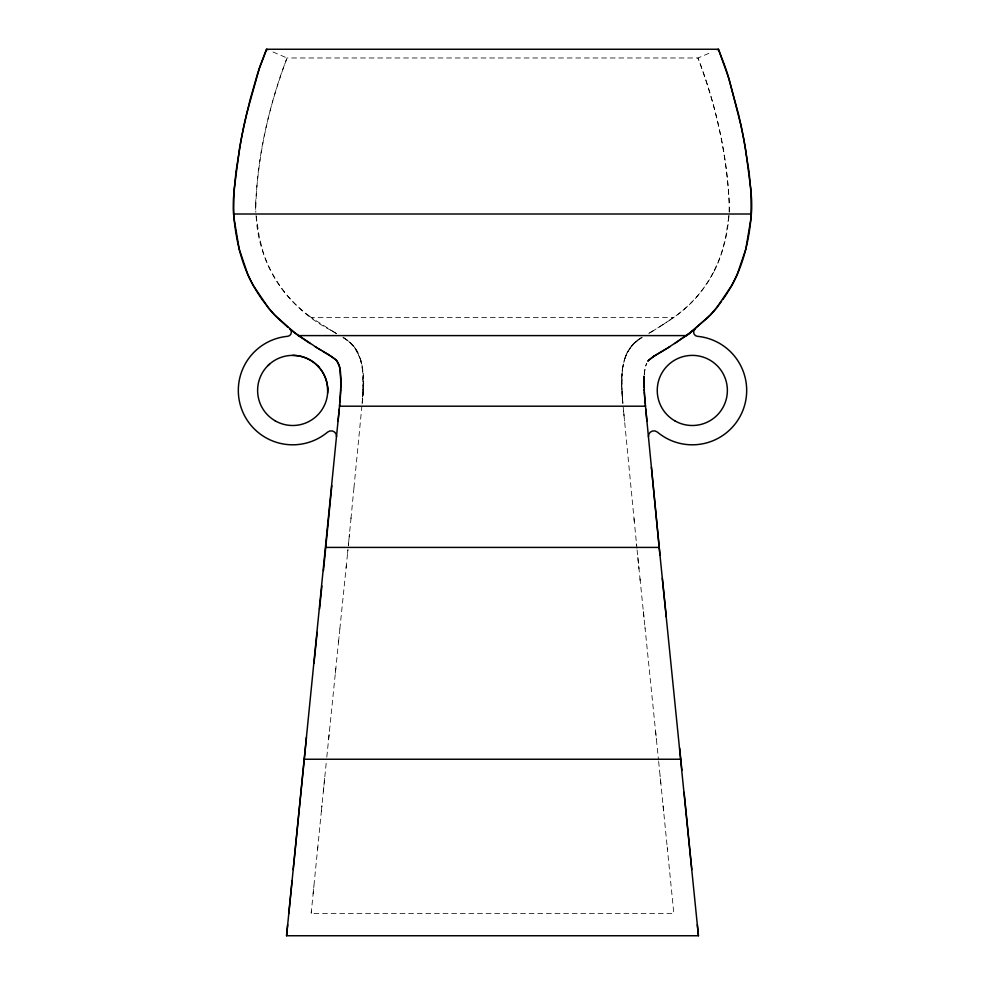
<?xml version="1.0" encoding="UTF-8"?>
<svg xmlns="http://www.w3.org/2000/svg" width="985" height="985" viewBox="0 0 985 985"><rect width="100%" height="100%" fill="white"/><g stroke="black" fill="none" stroke-linecap="round" stroke-linejoin="round"><path stroke-width="0.74" stroke-dasharray="4.92 3.69" d="M622.274 370.495L621.843 388.349M641.998 337.387C622.914 347.348 620.365 371.345 621.929 390.356M255.546 204.535L255.755 211.726M255.546 204.387C258.365 154.46 268.967 104.644 287.029 57.98L697.971 57.98L712.044 51.983M621.732 380.038L622.175 394.702M363.071 390.356L362.726 370.495M363.133 388.755L362.936 372.699L360.781 360.325M362.849 394.308L363.268 380.038M363.12 389.149L363.083 389.962M362.098 403.948C365.066 382.279 366.186 349.958 343.408 337.633M363.046 390.762L363.009 391.55M362.985 391.956L362.345 401.067M622.471 368.735L624.613 359.02L622.471 368.735L621.658 383.411L622.889 403.764M362.369 400.883L362.234 402.422L362.923 393.138M362.825 394.702L362.714 396.253M729.196 212.28L729.454 204.535M729.245 211.726C728.715 159.275 716.403 106.946 697.971 57.98C716.033 104.644 726.622 154.46 729.454 204.387M362.615 397.792L362.258 402.422M644.227 374.546L644.535 371.677A35.522 35.522 0 0 1 645.926 365.349L646.714 363.33M350.968 518.652L354.181 485.445M348.899 539.94L351.349 514.786M353.96 487.735L361.815 406.928M728.925 215.456L728.851 216.195M317.539 849.698L321.935 805.57M667.19 846.94L673.838 913.501L311.161 913.501L311.408 911.039M313.119 893.838L317.81 846.94M321.381 811.086L326.355 761.467M348.358 545.394L349.466 534.129M347.545 553.496L347.939 549.618L345.797 570.906M348.321 545.752L348.518 543.806M311.161 913.501L313.956 885.564M323.314 791.792L324.693 778.002M326.811 757.059L329.433 731.153M328.596 739.427L339.074 636.556M728.888 215.752C726.351 254.856 707.993 293.395 675.476 316.148M335.343 673.247L335.934 667.448M338.483 642.355L340.059 626.903M339.862 628.836L346.375 565.107M728.789 216.799L725.686 237.286L722.14 251.249A122.546 122.546 0 0 1 713.657 272.205M644.264 374.091L645.2 368.045A32.012 32.012 0 0 1 646.098 364.893L646.763 363.206M622.249 370.742L622.643 367.639L622.421 369.24M622.286 370.36L622.36 369.744M624.404 359.722L627.999 351.066M624.441 359.574L626.361 354.317L631.717 345.76M713.62 272.18C703.893 291.067 689.008 306.938 671.573 318.955M639.45 339.012L635.891 341.672L629.07 349.318A37.689 37.689 0 0 0 625.253 357.186M629.661 348.431L630.314 347.52A36.014 36.014 0 0 1 638.379 339.813M633.146 344.208L642.097 337.326M662.573 324.915L675.119 316.419M670.539 319.657L655.234 329.544M639.647 338.889L641.284 337.83M662.006 325.284L650.174 332.598M653.806 330.418L648.401 333.632M649.878 332.77L648.696 333.459M309.881 316.419L311.334 317.539L673.666 317.539M272.956 51.983L287.029 57.98C268.696 107.131 255.965 159.644 255.804 212.28M335.122 332.77L336.599 333.632M336.304 333.459L331.046 330.332M334.826 332.598L314.461 319.657M330.898 330.246C287.989 308.564 258.329 264.645 256.174 216.355M342.903 337.326L349.109 341.672L355.93 349.318A37.689 37.689 0 0 1 359.747 357.186M343.617 337.769L345.046 338.68M313.427 318.955L311.334 317.539M344.565 338.36L349.109 341.672M309.524 316.148C293.739 304.55 280.393 289.615 271.38 272.18M353.283 345.76L355.339 348.431M357.001 351.066L360.559 359.574L362.529 368.735M360.362 358.946L360.559 359.574L354.698 347.533A36.014 36.014 0 0 0 346.621 339.813M362.579 369.24L362.357 367.639L362.714 370.36M362.628 369.621L362.751 370.742M639.991 578.638L643.956 617.263M658.645 761.467L660.861 783.518M637.837 557.362L639.006 568.973M644.941 626.903L656.404 739.427M655.567 731.153L658.497 760.001M640.188 580.571L637.061 549.618M643.365 611.476L645.138 628.836M256.075 215.456L259.314 237.286L262.86 251.249A122.546 122.546 0 0 0 271.343 272.205M663.065 805.57L667.461 849.698M663.619 811.086L660.024 775.244M636.482 543.806L636.679 545.752M623.185 406.928L623.604 411.225M623.887 414.094L634.586 524.451M634.032 518.652L636.926 548.214M623.591 411.04L624.552 421.001M622.077 393.138L622.815 403M622.742 402.422L622.458 398.753M622.508 399.331L622.348 397.214M622.385 397.792L622.2 395.083M622.261 396.253L622.015 391.956M621.991 391.55L621.954 390.762M621.917 389.962L621.867 388.755M644.535 371.677L644.399 374.559L644.535 371.677"/><path stroke-width="1.48" d="M340.921 387.511L340.97 386.071A150.73 150.73 0 0 0 341.032 381.749L340.465 371.677A35.522 35.522 0 0 0 339.074 365.349L336.402 360.264L331.908 356.681M327.648 392.941L327.648 387.942M340.859 388.952L340.527 394.714M751.099 217.291L751.099 191.312L745.571 149.191A639.893 639.893 0 0 0 738.344 113.669L727.521 74.023A367.023 367.023 0 0 0 725.022 66.512L718.434 49.25L266.566 49.25L259.978 66.512A367.023 367.023 0 0 0 257.479 74.023L250.178 99.399L244.108 125.083A666.611 666.611 0 0 0 240.98 140.621L235.957 171.895L233.482 198.17A175.601 175.601 0 0 0 233.31 203.452L233.297 207.404A88.367 88.367 0 0 0 233.408 210.704L233.901 217.291M340.478 395.428L340.194 399.023M688.318 334.334L707.846 317.527A132.495 132.495 0 0 0 716.809 307.566L731.609 285.675A138.035 138.035 0 0 0 737.605 273.559C746.174 253.724 750.139 232.177 751.592 210.704A88.367 88.367 0 0 0 751.703 207.404L751.69 203.452A175.601 175.601 0 0 0 751.518 198.17L749.043 171.895L744.02 140.621A666.611 666.611 0 0 0 740.892 125.083L729.097 79.071L718.434 49.25L717.154 49.792M340.133 399.738L339.874 402.619M331.81 485.605L323.462 570.586M697.331 924.718L698.427 935.75L286.573 935.75L339.739 404.047M338.077 421.149L339.246 409.07M286.573 935.75L287.669 924.718M293.198 869.558L306.458 737.174M288.777 913.686L292.089 880.59M313.993 663.274L317.145 632.37M751.038 217.944L745.793 249.18L737.199 274.483A134.477 134.477 0 0 1 733.32 282.51A155.039 155.039 0 0 1 722.818 299.575M319.509 609.21L321.886 586.038M721.537 301.41L716.083 308.453A129.737 129.737 0 0 1 710.173 315.138L689.648 333.312L667.35 348.222M648.142 360.83L653.092 356.681M648.869 359.968L655.567 355.203M267.895 365.657L269.73 363.958M694.142 329.766L695.151 328.953A4.162 4.162 0 0 0 697.392 336.316A54.36 54.36 0 0 1 742.481 411.398A54.36 54.36 0 0 1 657.389 432.095A5.454 5.454 0 0 0 648.45 436.811M693.699 330.123L674.713 343.568M687.776 334.752L686.656 335.602L298.344 335.602L292.41 331.009M669.911 346.621L656.182 354.834M652.821 356.853L657.992 353.787M666.119 348.973L658.682 353.393M653.695 356.311L654.643 355.745M267.846 49.792L266.566 49.25L259.326 68.408L246.656 113.669A639.893 639.893 0 0 0 239.417 149.191L233.901 191.312L233.617 214.004L751.383 214.004M325.801 547.414L659.199 547.414L698.427 935.75M304.23 759.238L680.77 759.238M328.19 354.477L322.587 351.202M328.818 354.834L315.089 346.621M328.214 354.489L336.131 359.968A11.155 11.155 0 0 1 337.486 361.766L338.902 364.893A32.012 32.012 0 0 1 339.8 368.045L341.019 383.387L339.529 406.202L645.471 406.202L644.288 391.833M329.335 355.142L332.179 356.853M321.356 350.463L318.881 348.973M317.65 348.222L294.798 332.881L274.827 315.138A129.737 129.737 0 0 1 268.917 308.453L262.17 299.6M310.287 343.568L298.344 335.602M291.892 330.591L289.578 328.719M287.854 327.291L277.511 317.896A132.716 132.716 0 0 1 268.351 307.776L253.391 285.675A138.035 138.035 0 0 1 247.395 273.559C239.232 254.746 235.341 234.356 233.617 214.004M317.465 365.657L319.177 367.491M662.326 578.318L666.291 616.93M679.662 748.206L681.891 770.27M684.095 792.334L691.802 869.558M659.975 555.146L651.405 467.185M233.962 217.944L239.207 249.18L247.801 274.483A134.477 134.477 0 0 0 251.68 282.51A155.039 155.039 0 0 0 262.182 299.575M645.335 404.773L659.199 547.414M645.754 409.07L646.923 421.149M645.2 403.333L644.867 399.738M644.806 399.023L644.522 395.428M644.473 394.714L644.178 389.654M644.215 390.392L644.128 376.061L643.968 381.749A150.73 150.73 0 0 0 644.03 386.071L644.079 387.511M647.933 361.126A11.155 11.155 0 0 1 648.376 360.535M289.849 328.953A4.162 4.162 0 0 1 287.608 336.316A54.36 54.36 0 0 0 242.519 411.398A54.36 54.36 0 0 0 327.611 432.095A5.454 5.454 0 0 1 336.55 436.811M292.68 355.388A35.078 35.078 0 0 1 327.746 390.454M674.787 420.804A35.054 35.054 0 0 0 727.373 390.442A35.054 35.054 0 0 0 674.787 360.079A35.054 35.054 0 0 0 674.787 420.804M275.147 420.804A35.054 35.054 0 0 0 327.734 390.442A35.054 35.054 0 0 0 275.147 360.079A35.054 35.054 0 0 0 275.147 420.804"/></g></svg>
